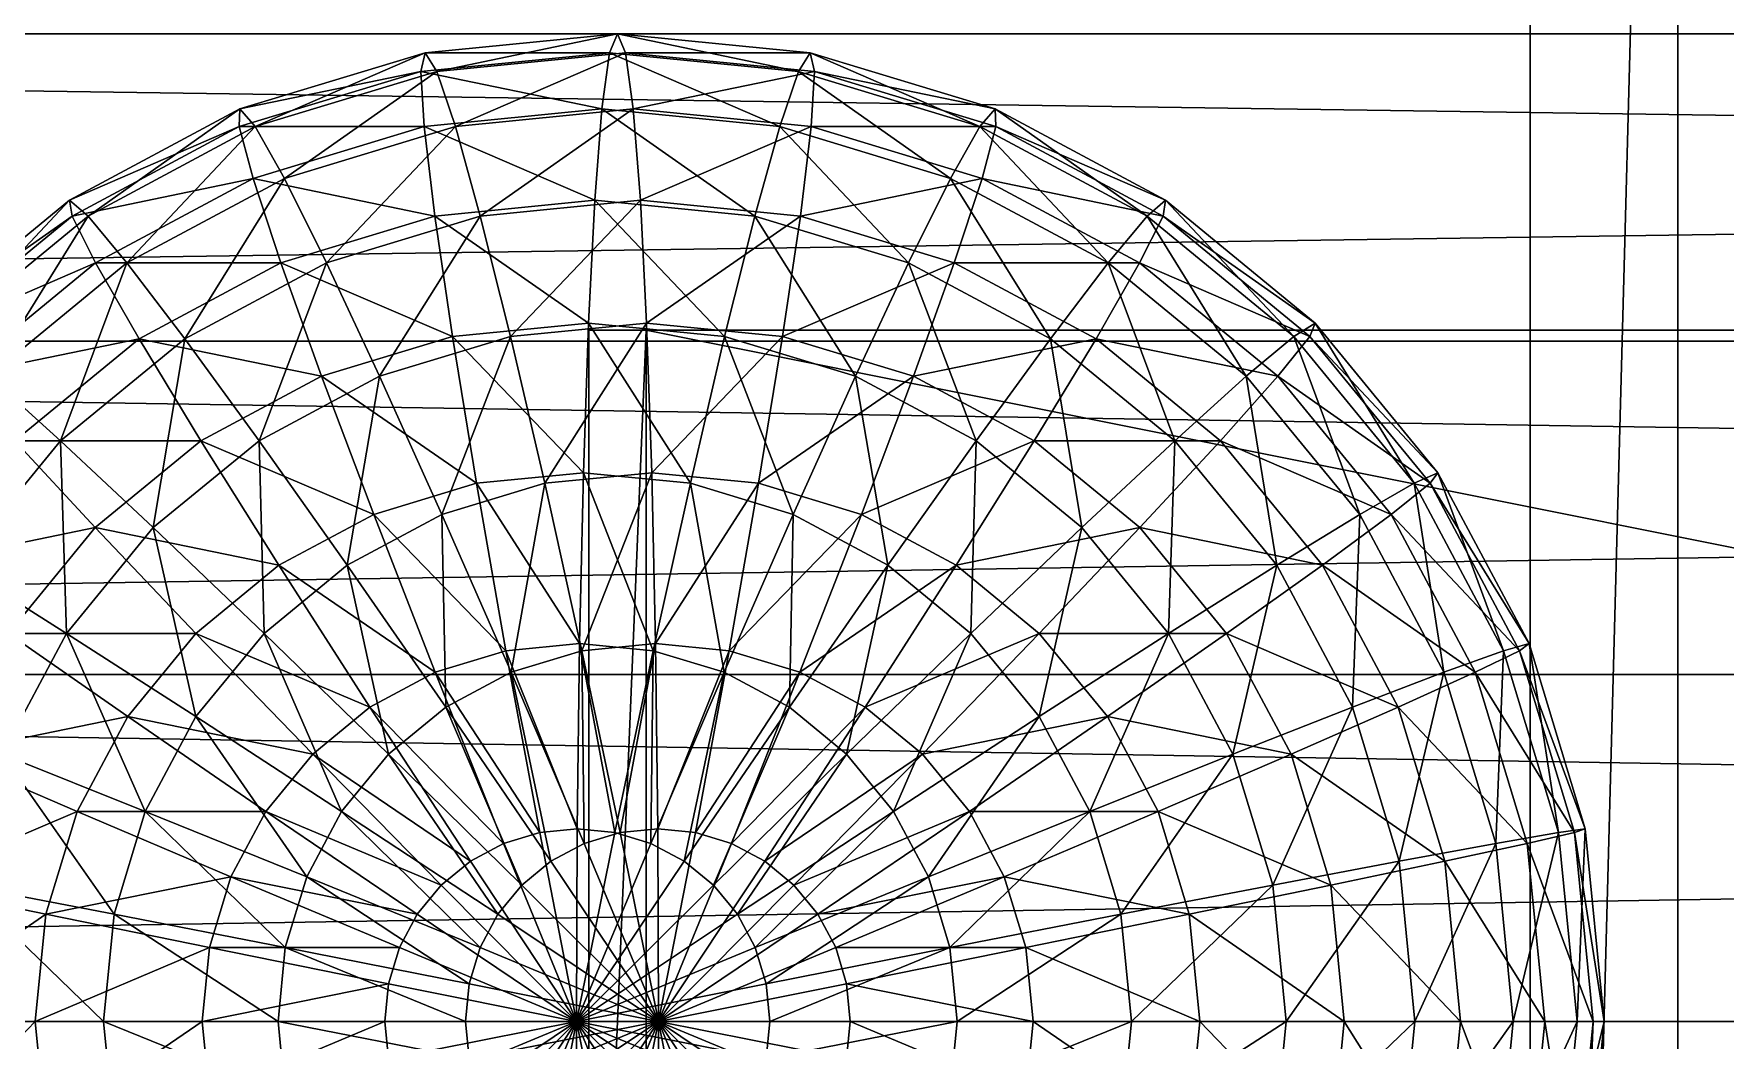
# Model space of a CAD drawing. Header units: millimetres. Extents: x -510 to 550, y -577 to 577.
# Drawn here: x 84.99 to 102.12, y 389.81 to 400 of the extents above; entities that cross this region are included whole.
import ezdxf

# ---------------------------------------------------------------- set-up
doc = ezdxf.new("R2010")
doc.units = ezdxf.units.MM
for name, color, linetype, true_color in [('end_link_gripper_palm_visual', 7, 'Continuous', 0x5c6b75), ('end_link_visual_0', 7, 'Continuous', 0x5c6b75), ('flange_link_visual_1', 7, 'Continuous', 0xd6dee3), ('main_case_cover', 7, 'Continuous', 0xd6dee3), ('main_case_floor_front', 7, 'Continuous', 0xd6dee3), ('reference_link2_outer', 7, 'Continuous', 0xd6dee3)]:
    doc.layers.add(name, color=color, linetype=linetype, true_color=true_color)

msp = doc.modelspace()

# ---------------------------------------------------------------- linework, layer by layer
at = {"layer": 'end_link_gripper_palm_visual', "true_color": 0x5c6b75}
for points in [[(100.147, 362, 400.659), (50.19, 362, 402.738), (50.19, 418, 402.738)], [(100.147, 362, 400.659), (50.19, 418, 402.738), (100.147, 418, 400.659)], [(101.644, 362, 436.627), (51.687, 418, 438.707), (51.687, 362, 438.707)], [(101.644, 362, 436.627), (101.644, 418, 436.627), (51.687, 418, 438.707)], [(101.644, 418, 436.627), (101.644, 362, 436.627), (100.147, 362, 400.659)], [(101.644, 418, 436.627), (100.147, 362, 400.659), (100.147, 418, 400.659)]]:
    msp.add_3dface(points, dxfattribs=at)
at = {"layer": 'end_link_visual_0', "true_color": 0x5c6b75}
for points in [[(89.073, 399.619, 421.088), (90.904, 400, 419.059), (88.955, 399.808, 419.14)], [(88.955, 399.808, 419.14), (90.904, 400, 419.059), (90.823, 399.808, 417.11)], [(89.073, 399.619, 421.088), (90.985, 399.808, 421.008), (90.904, 400, 419.059)], [(90.904, 400, 419.059), (92.735, 399.619, 417.03), (90.823, 399.808, 417.11)], [(90.985, 399.808, 421.008), (92.853, 399.808, 418.978), (90.904, 400, 419.059)], [(90.904, 400, 419.059), (92.853, 399.808, 418.978), (92.735, 399.619, 417.03)], [(87.235, 399.061, 421.164), (88.955, 399.808, 419.14), (87.08, 399.239, 419.218)], [(87.08, 399.239, 419.218), (88.955, 399.808, 419.14), (88.911, 399.619, 417.189)], [(87.235, 399.061, 421.164), (89.073, 399.619, 421.088), (88.955, 399.808, 419.14)], [(88.955, 399.808, 419.14), (90.823, 399.808, 417.11), (88.911, 399.619, 417.189)], [(88.911, 399.619, 417.189), (90.823, 399.808, 417.11), (90.745, 399.239, 415.235)], [(89.262, 399.061, 422.957), (90.985, 399.808, 421.008), (89.073, 399.619, 421.088)], [(89.262, 399.061, 422.957), (91.063, 399.239, 422.882), (90.985, 399.808, 421.008)], [(90.823, 399.808, 417.11), (92.546, 399.061, 415.16), (90.745, 399.239, 415.235)], [(90.823, 399.808, 417.11), (92.735, 399.619, 417.03), (92.546, 399.061, 415.16)], [(91.063, 399.239, 422.882), (92.897, 399.619, 420.929), (90.985, 399.808, 421.008)], [(90.985, 399.808, 421.008), (92.897, 399.619, 420.929), (92.853, 399.808, 418.978)], [(92.853, 399.808, 418.978), (94.573, 399.061, 416.954), (92.735, 399.619, 417.03)], [(92.897, 399.619, 420.929), (94.727, 399.239, 418.9), (92.853, 399.808, 418.978)], [(92.853, 399.808, 418.978), (94.727, 399.239, 418.9), (94.573, 399.061, 416.954)], [(87.08, 399.239, 419.218), (88.911, 399.619, 417.189), (87.073, 399.061, 417.266)], [(87.073, 399.061, 417.266), (88.911, 399.619, 417.189), (88.944, 399.061, 415.31)], [(87.531, 398.536, 423.029), (89.073, 399.619, 421.088), (87.235, 399.061, 421.164)], [(87.531, 398.536, 423.029), (89.262, 399.061, 422.957), (89.073, 399.619, 421.088)], [(88.911, 399.619, 417.189), (90.745, 399.239, 415.235), (88.944, 399.061, 415.31)], [(91.063, 399.239, 422.882), (92.864, 399.061, 422.807), (92.897, 399.619, 420.929)], [(92.735, 399.619, 417.03), (94.277, 398.536, 415.088), (92.546, 399.061, 415.16)], [(92.735, 399.619, 417.03), (94.573, 399.061, 416.954), (94.277, 398.536, 415.088)], [(92.864, 399.061, 422.807), (94.735, 399.061, 420.852), (92.897, 399.619, 420.929)], [(92.897, 399.619, 420.929), (94.735, 399.061, 420.852), (94.727, 399.239, 418.9)], [(85.541, 398.155, 421.235), (87.08, 399.239, 419.218), (85.353, 398.315, 419.29)], [(85.353, 398.315, 419.29), (87.08, 399.239, 419.218), (87.073, 399.061, 417.266)], [(85.541, 398.155, 421.235), (87.235, 399.061, 421.164), (87.08, 399.239, 419.218)], [(88.944, 399.061, 415.31), (90.745, 399.239, 415.235), (90.673, 398.315, 413.508)], [(89.514, 398.155, 424.677), (91.063, 399.239, 422.882), (89.262, 399.061, 422.957)], [(89.514, 398.155, 424.677), (91.135, 398.315, 424.61), (91.063, 399.239, 422.882)], [(90.745, 399.239, 415.235), (92.294, 398.155, 413.44), (90.673, 398.315, 413.508)], [(90.745, 399.239, 415.235), (92.546, 399.061, 415.16), (92.294, 398.155, 413.44)], [(91.135, 398.315, 424.61), (92.864, 399.061, 422.807), (91.063, 399.239, 422.882)], [(94.727, 399.239, 418.9), (96.267, 398.155, 416.883), (94.573, 399.061, 416.954)], [(94.735, 399.061, 420.852), (96.455, 398.315, 418.828), (94.727, 399.239, 418.9)], [(94.727, 399.239, 418.9), (96.455, 398.315, 418.828), (96.267, 398.155, 416.883)], [(85.353, 398.315, 419.29), (87.073, 399.061, 417.266), (85.379, 398.155, 417.336)], [(85.379, 398.155, 417.336), (87.073, 399.061, 417.266), (87.212, 398.536, 415.382)], [(85.935, 397.682, 423.096), (87.235, 399.061, 421.164), (85.541, 398.155, 421.235)], [(85.935, 397.682, 423.096), (87.531, 398.536, 423.029), (87.235, 399.061, 421.164)], [(87.073, 399.061, 417.266), (88.944, 399.061, 415.31), (87.212, 398.536, 415.382)], [(87.212, 398.536, 415.382), (88.944, 399.061, 415.31), (89.052, 398.155, 413.575)], [(87.956, 397.682, 424.742), (89.262, 399.061, 422.957), (87.531, 398.536, 423.029)], [(87.956, 397.682, 424.742), (89.514, 398.155, 424.677), (89.262, 399.061, 422.957)], [(88.944, 399.061, 415.31), (90.673, 398.315, 413.508), (89.052, 398.155, 413.575)], [(91.135, 398.315, 424.61), (92.756, 398.155, 424.542), (92.864, 399.061, 422.807)], [(92.546, 399.061, 415.16), (93.852, 397.682, 413.376), (92.294, 398.155, 413.44)], [(92.546, 399.061, 415.16), (94.277, 398.536, 415.088), (93.852, 397.682, 413.376)], [(92.756, 398.155, 424.542), (94.596, 398.536, 422.735), (92.864, 399.061, 422.807)], [(92.864, 399.061, 422.807), (94.596, 398.536, 422.735), (94.735, 399.061, 420.852)], [(94.573, 399.061, 416.954), (95.873, 397.682, 415.022), (94.277, 398.536, 415.088)], [(94.573, 399.061, 416.954), (96.267, 398.155, 416.883), (95.873, 397.682, 415.022)], [(94.596, 398.536, 422.735), (96.429, 398.155, 420.781), (94.735, 399.061, 420.852)], [(94.735, 399.061, 420.852), (96.429, 398.155, 420.781), (96.455, 398.315, 418.828)], [(85.379, 398.155, 417.336), (87.212, 398.536, 415.382), (85.616, 397.682, 415.449)], [(85.616, 397.682, 415.449), (87.212, 398.536, 415.382), (87.494, 397.682, 413.64)], [(86.52, 396.913, 424.802), (87.531, 398.536, 423.029), (85.935, 397.682, 423.096)], [(86.52, 396.913, 424.802), (87.956, 397.682, 424.742), (87.531, 398.536, 423.029)], [(87.212, 398.536, 415.382), (89.052, 398.155, 413.575), (87.494, 397.682, 413.64)], [(92.756, 398.155, 424.542), (94.314, 397.682, 424.477), (94.596, 398.536, 422.735)], [(94.277, 398.536, 415.088), (95.288, 396.913, 413.316), (93.852, 397.682, 413.376)], [(94.277, 398.536, 415.088), (95.873, 397.682, 415.022), (95.288, 396.913, 413.316)], [(94.314, 397.682, 424.477), (96.191, 397.682, 422.669), (94.596, 398.536, 422.735)], [(94.596, 398.536, 422.735), (96.191, 397.682, 422.669), (96.429, 398.155, 420.781)], [(84.056, 396.935, 421.296), (85.353, 398.315, 419.29), (83.839, 397.071, 419.353)], [(83.839, 397.071, 419.353), (85.353, 398.315, 419.29), (85.379, 398.155, 417.336)], [(84.056, 396.935, 421.296), (85.541, 398.155, 421.235), (85.353, 398.315, 419.29)], [(89.052, 398.155, 413.575), (90.673, 398.315, 413.508), (90.61, 397.071, 411.994)], [(89.82, 396.935, 426.181), (91.135, 398.315, 424.61), (89.514, 398.155, 424.677)], [(89.82, 396.935, 426.181), (91.198, 397.071, 426.124), (91.135, 398.315, 424.61)], [(90.673, 398.315, 413.508), (91.988, 396.935, 411.937), (90.61, 397.071, 411.994)], [(90.673, 398.315, 413.508), (92.294, 398.155, 413.44), (91.988, 396.935, 411.937)], [(91.198, 397.071, 426.124), (92.756, 398.155, 424.542), (91.135, 398.315, 424.61)], [(96.455, 398.315, 418.828), (97.752, 396.935, 416.821), (96.267, 398.155, 416.883)], [(96.429, 398.155, 420.781), (97.969, 397.071, 418.765), (96.455, 398.315, 418.828)], [(96.455, 398.315, 418.828), (97.969, 397.071, 418.765), (97.752, 396.935, 416.821)], [(83.839, 397.071, 419.353), (85.379, 398.155, 417.336), (83.894, 396.935, 417.398)], [(83.894, 396.935, 417.398), (85.379, 398.155, 417.336), (85.616, 397.682, 415.449)], [(84.536, 396.533, 423.154), (85.541, 398.155, 421.235), (84.056, 396.935, 421.296)], [(84.536, 396.533, 423.154), (85.935, 397.682, 423.096), (85.541, 398.155, 421.235)], [(87.494, 397.682, 413.64), (89.052, 398.155, 413.575), (89.232, 396.935, 412.051)], [(88.494, 396.533, 426.236), (89.514, 398.155, 424.677), (87.956, 397.682, 424.742)], [(88.494, 396.533, 426.236), (89.82, 396.935, 426.181), (89.514, 398.155, 424.677)], [(89.052, 398.155, 413.575), (90.61, 397.071, 411.994), (89.232, 396.935, 412.051)], [(91.198, 397.071, 426.124), (92.576, 396.935, 426.066), (92.756, 398.155, 424.542)], [(92.294, 398.155, 413.44), (93.314, 396.533, 411.881), (91.988, 396.935, 411.937)], [(92.294, 398.155, 413.44), (93.852, 397.682, 413.376), (93.314, 396.533, 411.881)], [(92.576, 396.935, 426.066), (94.314, 397.682, 424.477), (92.756, 398.155, 424.542)], [(96.267, 398.155, 416.883), (97.272, 396.533, 414.964), (95.873, 397.682, 415.022)], [(96.191, 397.682, 422.669), (97.914, 396.935, 420.72), (96.429, 398.155, 420.781)], [(96.267, 398.155, 416.883), (97.752, 396.935, 416.821), (97.272, 396.533, 414.964)], [(96.429, 398.155, 420.781), (97.914, 396.935, 420.72), (97.969, 397.071, 418.765)], [(83.894, 396.935, 417.398), (85.616, 397.682, 415.449), (84.218, 396.533, 415.507)], [(84.218, 396.533, 415.507), (85.616, 397.682, 415.449), (86.058, 396.913, 413.7)], [(85.261, 395.879, 424.854), (85.935, 397.682, 423.096), (84.536, 396.533, 423.154)], [(85.261, 395.879, 424.854), (86.52, 396.913, 424.802), (85.935, 397.682, 423.096)], [(85.616, 397.682, 415.449), (87.494, 397.682, 413.64), (86.058, 396.913, 413.7)], [(86.058, 396.913, 413.7), (87.494, 397.682, 413.64), (87.906, 396.533, 412.106)], [(87.273, 395.879, 426.287), (87.956, 397.682, 424.742), (86.52, 396.913, 424.802)], [(87.273, 395.879, 426.287), (88.494, 396.533, 426.236), (87.956, 397.682, 424.742)], [(87.494, 397.682, 413.64), (89.232, 396.935, 412.051), (87.906, 396.533, 412.106)], [(92.576, 396.935, 426.066), (93.902, 396.533, 426.011), (94.314, 397.682, 424.477)], [(93.852, 397.682, 413.376), (94.535, 395.879, 411.831), (93.314, 396.533, 411.881)], [(93.852, 397.682, 413.376), (95.288, 396.913, 413.316), (94.535, 395.879, 411.831)], [(93.902, 396.533, 426.011), (95.75, 396.913, 424.418), (94.314, 397.682, 424.477)], [(94.314, 397.682, 424.477), (95.75, 396.913, 424.418), (96.191, 397.682, 422.669)], [(95.873, 397.682, 415.022), (96.547, 395.879, 413.263), (95.288, 396.913, 413.316)], [(95.75, 396.913, 424.418), (97.59, 396.533, 422.611), (96.191, 397.682, 422.669)], [(95.873, 397.682, 415.022), (97.272, 396.533, 414.964), (96.547, 395.879, 413.263)], [(96.191, 397.682, 422.669), (97.59, 396.533, 422.611), (97.914, 396.935, 420.72)], [(84.218, 396.533, 415.507), (86.058, 396.913, 413.7), (84.799, 395.879, 413.752)], [(84.799, 395.879, 413.752), (86.058, 396.913, 413.7), (86.685, 395.879, 412.157)], [(86.202, 395, 426.332), (86.52, 396.913, 424.802), (85.261, 395.879, 424.854)], [(86.058, 396.913, 413.7), (87.906, 396.533, 412.106), (86.685, 395.879, 412.157)], [(86.202, 395, 426.332), (87.273, 395.879, 426.287), (86.52, 396.913, 424.802)], [(87.906, 396.533, 412.106), (89.232, 396.935, 412.051), (89.475, 395.449, 410.796)], [(89.125, 395.133, 427.455), (89.82, 396.935, 426.181), (88.494, 396.533, 426.236)], [(89.125, 395.133, 427.455), (90.167, 395.449, 427.411), (89.82, 396.935, 426.181)], [(89.232, 396.935, 412.051), (90.61, 397.071, 411.994), (90.558, 395.556, 410.751)], [(89.232, 396.935, 412.051), (90.558, 395.556, 410.751), (89.475, 395.449, 410.796)], [(90.167, 395.449, 427.411), (91.198, 397.071, 426.124), (89.82, 396.935, 426.181)], [(90.167, 395.449, 427.411), (91.25, 395.556, 427.366), (91.198, 397.071, 426.124)], [(90.61, 397.071, 411.994), (91.641, 395.449, 410.706), (90.558, 395.556, 410.751)], [(90.61, 397.071, 411.994), (91.988, 396.935, 411.937), (91.641, 395.449, 410.706)], [(91.25, 395.556, 427.366), (92.576, 396.935, 426.066), (91.198, 397.071, 426.124)], [(91.25, 395.556, 427.366), (92.333, 395.449, 427.321), (92.576, 396.935, 426.066)], [(91.988, 396.935, 411.937), (92.682, 395.133, 410.663), (91.641, 395.449, 410.706)], [(91.988, 396.935, 411.937), (93.314, 396.533, 411.881), (92.682, 395.133, 410.663)], [(92.333, 395.449, 427.321), (93.902, 396.533, 426.011), (92.576, 396.935, 426.066)], [(93.902, 396.533, 426.011), (95.123, 395.879, 425.96), (95.75, 396.913, 424.418)], [(95.288, 396.913, 413.316), (95.606, 395, 411.786), (94.535, 395.879, 411.831)], [(95.123, 395.879, 425.96), (97.009, 395.879, 424.365), (95.75, 396.913, 424.418)], [(95.288, 396.913, 413.316), (96.547, 395.879, 413.263), (95.606, 395, 411.786)], [(95.75, 396.913, 424.418), (97.009, 395.879, 424.365), (97.59, 396.533, 422.611)], [(97.752, 396.935, 416.821), (98.42, 395.133, 414.916), (97.272, 396.533, 414.964)], [(97.59, 396.533, 422.611), (99.133, 395.449, 420.669), (97.914, 396.935, 420.72)], [(97.969, 397.071, 418.765), (98.971, 395.449, 416.771), (97.752, 396.935, 416.821)], [(97.752, 396.935, 416.821), (98.971, 395.449, 416.771), (98.42, 395.133, 414.916)], [(97.914, 396.935, 420.72), (99.211, 395.556, 418.713), (97.969, 397.071, 418.765)], [(97.914, 396.935, 420.72), (99.133, 395.449, 420.669), (99.211, 395.556, 418.713)], [(97.969, 397.071, 418.765), (99.211, 395.556, 418.713), (98.971, 395.449, 416.771)], [(84.228, 394.619, 424.897), (85.261, 395.879, 424.854), (84.536, 396.533, 423.154)], [(86.685, 395.879, 412.157), (87.906, 396.533, 412.106), (88.434, 395.133, 410.84)], [(88.166, 394.619, 427.495), (88.494, 396.533, 426.236), (87.273, 395.879, 426.287)], [(87.906, 396.533, 412.106), (89.475, 395.449, 410.796), (88.434, 395.133, 410.84)], [(88.166, 394.619, 427.495), (89.125, 395.133, 427.455), (88.494, 396.533, 426.236)], [(92.333, 395.449, 427.321), (93.374, 395.133, 427.278), (93.902, 396.533, 426.011)], [(93.314, 396.533, 411.881), (93.642, 394.619, 410.623), (92.682, 395.133, 410.663)], [(93.314, 396.533, 411.881), (94.535, 395.879, 411.831), (93.642, 394.619, 410.623)], [(93.374, 395.133, 427.278), (95.123, 395.879, 425.96), (93.902, 396.533, 426.011)], [(97.272, 396.533, 414.964), (97.58, 394.619, 413.22), (96.547, 395.879, 413.263)], [(97.009, 395.879, 424.365), (98.738, 395.133, 422.563), (97.59, 396.533, 422.611)], [(97.272, 396.533, 414.964), (98.42, 395.133, 414.916), (97.58, 394.619, 413.22)], [(97.59, 396.533, 422.611), (98.738, 395.133, 422.563), (99.133, 395.449, 420.669)], [(83.765, 394.619, 413.795), (84.799, 395.879, 413.752), (85.614, 395, 412.202)], [(85.324, 393.928, 426.368), (85.261, 395.879, 424.854), (84.228, 394.619, 424.897)], [(84.799, 395.879, 413.752), (86.685, 395.879, 412.157), (85.614, 395, 412.202)], [(85.324, 393.928, 426.368), (86.202, 395, 426.332), (85.261, 395.879, 424.854)], [(85.614, 395, 412.202), (86.685, 395.879, 412.157), (87.474, 394.619, 410.88)], [(87.325, 393.928, 427.53), (87.273, 395.879, 426.287), (86.202, 395, 426.332)], [(86.685, 395.879, 412.157), (88.434, 395.133, 410.84), (87.474, 394.619, 410.88)], [(87.325, 393.928, 427.53), (88.166, 394.619, 427.495), (87.273, 395.879, 426.287)], [(93.374, 395.133, 427.278), (94.334, 394.619, 427.238), (95.123, 395.879, 425.96)], [(94.535, 395.879, 411.831), (94.483, 393.928, 410.588), (93.642, 394.619, 410.623)], [(94.334, 394.619, 427.238), (96.194, 395, 425.916), (95.123, 395.879, 425.96)], [(94.535, 395.879, 411.831), (95.606, 395, 411.786), (94.483, 393.928, 410.588)], [(95.123, 395.879, 425.96), (96.194, 395, 425.916), (97.009, 395.879, 424.365)], [(96.547, 395.879, 413.263), (96.484, 393.928, 411.749), (95.606, 395, 411.786)], [(96.194, 395, 425.916), (98.042, 394.619, 424.322), (97.009, 395.879, 424.365)], [(96.547, 395.879, 413.263), (97.58, 394.619, 413.22), (96.484, 393.928, 411.749)], [(97.009, 395.879, 424.365), (98.042, 394.619, 424.322), (98.738, 395.133, 422.563)], [(89.475, 395.449, 410.796), (90.558, 395.556, 410.751), (90.52, 393.827, 409.828)], [(90.542, 393.753, 428.321), (91.25, 395.556, 427.366), (90.167, 395.449, 427.411)], [(90.558, 395.556, 410.751), (91.266, 393.753, 409.797), (90.52, 393.827, 409.828)], [(90.542, 393.753, 428.321), (91.288, 393.827, 428.29), (91.25, 395.556, 427.366)], [(90.558, 395.556, 410.751), (91.641, 395.449, 410.706), (91.266, 393.753, 409.797)], [(91.288, 393.827, 428.29), (92.333, 395.449, 427.321), (91.25, 395.556, 427.366)], [(99.211, 395.556, 418.713), (99.876, 393.753, 416.733), (98.971, 395.449, 416.771)], [(99.133, 395.449, 420.669), (100.135, 393.827, 418.675), (99.211, 395.556, 418.713)], [(99.211, 395.556, 418.713), (100.135, 393.827, 418.675), (99.876, 393.753, 416.733)], [(88.434, 395.133, 410.84), (89.475, 395.449, 410.796), (89.774, 393.753, 409.859)], [(89.825, 393.536, 428.351), (90.167, 395.449, 427.411), (89.125, 395.133, 427.455)], [(89.475, 395.449, 410.796), (90.52, 393.827, 409.828), (89.774, 393.753, 409.859)], [(89.825, 393.536, 428.351), (90.542, 393.753, 428.321), (90.167, 395.449, 427.411)], [(91.641, 395.449, 410.706), (91.983, 393.536, 409.767), (91.266, 393.753, 409.797)], [(91.288, 393.827, 428.29), (92.034, 393.753, 428.259), (92.333, 395.449, 427.321)], [(91.641, 395.449, 410.706), (92.682, 395.133, 410.663), (91.983, 393.536, 409.767)], [(92.034, 393.753, 428.259), (93.374, 395.133, 427.278), (92.333, 395.449, 427.321)], [(98.971, 395.449, 416.771), (99.273, 393.536, 414.88), (98.42, 395.133, 414.916)], [(98.738, 395.133, 422.563), (100.039, 393.753, 420.631), (99.133, 395.449, 420.669)], [(98.971, 395.449, 416.771), (99.876, 393.753, 416.733), (99.273, 393.536, 414.88)], [(99.133, 395.449, 420.669), (100.039, 393.753, 420.631), (100.135, 393.827, 418.675)], [(87.474, 394.619, 410.88), (88.434, 395.133, 410.84), (89.057, 393.536, 409.889)], [(89.164, 393.182, 428.378), (89.125, 395.133, 427.455), (88.166, 394.619, 427.495)], [(88.434, 395.133, 410.84), (89.774, 393.753, 409.859), (89.057, 393.536, 409.889)], [(89.164, 393.182, 428.378), (89.825, 393.536, 428.351), (89.125, 395.133, 427.455)], [(92.682, 395.133, 410.663), (92.644, 393.182, 409.74), (91.983, 393.536, 409.767)], [(92.034, 393.753, 428.259), (92.751, 393.536, 428.229), (93.374, 395.133, 427.278)], [(92.682, 395.133, 410.663), (93.642, 394.619, 410.623), (92.644, 393.182, 409.74)], [(92.751, 393.536, 428.229), (94.334, 394.619, 427.238), (93.374, 395.133, 427.278)], [(98.42, 395.133, 414.916), (98.348, 393.182, 413.189), (97.58, 394.619, 413.22)], [(98.042, 394.619, 424.322), (99.591, 393.536, 422.527), (98.738, 395.133, 422.563)], [(98.42, 395.133, 414.916), (99.273, 393.536, 414.88), (98.348, 393.182, 413.189)], [(98.738, 395.133, 422.563), (99.591, 393.536, 422.527), (100.039, 393.753, 420.631)], [(83.765, 394.619, 413.795), (85.614, 395, 412.202), (84.736, 393.928, 412.238)], [(84.736, 393.928, 412.238), (85.614, 395, 412.202), (86.633, 393.928, 410.915)], [(86.634, 393.087, 427.558), (86.202, 395, 426.332), (85.324, 393.928, 426.368)], [(85.614, 395, 412.202), (87.474, 394.619, 410.88), (86.633, 393.928, 410.915)], [(86.634, 393.087, 427.558), (87.325, 393.928, 427.53), (86.202, 395, 426.332)], [(94.334, 394.619, 427.238), (95.175, 393.928, 427.203), (96.194, 395, 425.916)], [(95.606, 395, 411.786), (95.174, 393.087, 410.559), (94.483, 393.928, 410.588)], [(95.606, 395, 411.786), (96.484, 393.928, 411.749), (95.174, 393.087, 410.559)], [(95.175, 393.928, 427.203), (97.072, 393.928, 425.879), (96.194, 395, 425.916)], [(96.194, 395, 425.916), (97.072, 393.928, 425.879), (98.042, 394.619, 424.322)], [(84.671, 392.706, 426.395), (85.324, 393.928, 426.368), (84.228, 394.619, 424.897)], [(86.633, 393.928, 410.915), (87.474, 394.619, 410.88), (88.396, 393.182, 409.916)], [(88.584, 392.706, 428.402), (88.166, 394.619, 427.495), (87.325, 393.928, 427.53)], [(87.474, 394.619, 410.88), (89.057, 393.536, 409.889), (88.396, 393.182, 409.916)], [(88.584, 392.706, 428.402), (89.164, 393.182, 428.378), (88.166, 394.619, 427.495)], [(93.642, 394.619, 410.623), (93.223, 392.706, 409.716), (92.644, 393.182, 409.74)], [(92.751, 393.536, 428.229), (93.412, 393.182, 428.201), (94.334, 394.619, 427.238)], [(93.642, 394.619, 410.623), (94.483, 393.928, 410.588), (93.223, 392.706, 409.716)], [(93.412, 393.182, 428.201), (95.175, 393.928, 427.203), (94.334, 394.619, 427.238)], [(97.58, 394.619, 413.22), (97.137, 392.706, 411.722), (96.484, 393.928, 411.749)], [(97.072, 393.928, 425.879), (98.81, 393.182, 424.29), (98.042, 394.619, 424.322)], [(97.58, 394.619, 413.22), (98.348, 393.182, 413.189), (97.137, 392.706, 411.722)], [(98.042, 394.619, 424.322), (98.81, 393.182, 424.29), (99.591, 393.536, 422.527)], [(84.083, 392.706, 412.266), (84.736, 393.928, 412.238), (85.943, 393.087, 410.943)], [(86.121, 392.126, 427.58), (85.324, 393.928, 426.368), (84.671, 392.706, 426.395)], [(84.736, 393.928, 412.238), (86.633, 393.928, 410.915), (85.943, 393.087, 410.943)], [(86.121, 392.126, 427.58), (86.634, 393.087, 427.558), (85.324, 393.928, 426.368)], [(85.943, 393.087, 410.943), (86.633, 393.928, 410.915), (87.816, 392.706, 409.941)], [(86.633, 393.928, 410.915), (88.396, 393.182, 409.916), (87.816, 392.706, 409.941)], [(88.109, 392.126, 428.422), (87.325, 393.928, 427.53), (86.634, 393.087, 427.558)], [(88.109, 392.126, 428.422), (88.584, 392.706, 428.402), (87.325, 393.928, 427.53)], [(89.774, 393.753, 409.859), (90.52, 393.827, 409.828), (90.496, 391.951, 409.259)], [(90.52, 393.827, 409.828), (90.876, 391.913, 409.244), (90.496, 391.951, 409.259)], [(90.52, 393.827, 409.828), (91.266, 393.753, 409.797), (90.876, 391.913, 409.244)], [(90.931, 391.913, 428.874), (91.288, 393.827, 428.29), (90.542, 393.753, 428.321)], [(90.931, 391.913, 428.874), (91.312, 391.951, 428.858), (91.288, 393.827, 428.29)], [(91.312, 391.951, 428.858), (92.034, 393.753, 428.259), (91.288, 393.827, 428.29)], [(94.483, 393.928, 410.588), (93.699, 392.126, 409.696), (93.223, 392.706, 409.716)], [(93.412, 393.182, 428.201), (93.992, 392.706, 428.177), (95.175, 393.928, 427.203)], [(94.483, 393.928, 410.588), (95.174, 393.087, 410.559), (93.699, 392.126, 409.696)], [(93.992, 392.706, 428.177), (95.865, 393.087, 427.174), (95.175, 393.928, 427.203)], [(96.484, 393.928, 411.749), (95.687, 392.126, 410.538), (95.174, 393.087, 410.559)], [(95.175, 393.928, 427.203), (95.865, 393.087, 427.174), (97.072, 393.928, 425.879)], [(96.484, 393.928, 411.749), (97.137, 392.706, 411.722), (95.687, 392.126, 410.538)], [(95.865, 393.087, 427.174), (97.725, 392.706, 425.852), (97.072, 393.928, 425.879)], [(97.072, 393.928, 425.879), (97.725, 392.706, 425.852), (98.81, 393.182, 424.29)], [(100.135, 393.827, 418.675), (100.434, 391.913, 416.71), (99.876, 393.753, 416.733)], [(100.039, 393.753, 420.631), (100.703, 391.951, 418.651), (100.135, 393.827, 418.675)], [(100.135, 393.827, 418.675), (100.703, 391.951, 418.651), (100.434, 391.913, 416.71)], [(89.057, 393.536, 409.889), (89.774, 393.753, 409.859), (90.116, 391.913, 409.275)], [(89.774, 393.753, 409.859), (90.496, 391.951, 409.259), (90.116, 391.913, 409.275)], [(90.566, 391.802, 428.889), (90.542, 393.753, 428.321), (89.825, 393.536, 428.351)], [(90.566, 391.802, 428.889), (90.931, 391.913, 428.874), (90.542, 393.753, 428.321)], [(91.266, 393.753, 409.797), (91.242, 391.802, 409.228), (90.876, 391.913, 409.244)], [(91.266, 393.753, 409.797), (91.983, 393.536, 409.767), (91.242, 391.802, 409.228)], [(91.312, 391.951, 428.858), (91.692, 391.913, 428.842), (92.034, 393.753, 428.259)], [(91.692, 391.913, 428.842), (92.751, 393.536, 428.229), (92.034, 393.753, 428.259)], [(99.876, 393.753, 416.733), (99.798, 391.802, 414.859), (99.273, 393.536, 414.88)], [(99.591, 393.536, 422.527), (100.596, 391.913, 420.608), (100.039, 393.753, 420.631)], [(99.876, 393.753, 416.733), (100.434, 391.913, 416.71), (99.798, 391.802, 414.859)], [(100.039, 393.753, 420.631), (100.596, 391.913, 420.608), (100.703, 391.951, 418.651)], [(88.396, 393.182, 409.916), (89.057, 393.536, 409.889), (89.75, 391.802, 409.291)], [(89.057, 393.536, 409.889), (90.116, 391.913, 409.275), (89.75, 391.802, 409.291)], [(90.229, 391.622, 428.903), (89.825, 393.536, 428.351), (89.164, 393.182, 428.378)], [(90.229, 391.622, 428.903), (90.566, 391.802, 428.889), (89.825, 393.536, 428.351)], [(91.983, 393.536, 409.767), (91.579, 391.622, 409.214), (91.242, 391.802, 409.228)], [(91.983, 393.536, 409.767), (92.644, 393.182, 409.74), (91.579, 391.622, 409.214)], [(91.692, 391.913, 428.842), (92.058, 391.802, 428.827), (92.751, 393.536, 428.229)], [(92.058, 391.802, 428.827), (93.412, 393.182, 428.201), (92.751, 393.536, 428.229)], [(99.273, 393.536, 414.88), (98.821, 391.622, 413.169), (98.348, 393.182, 413.189)], [(98.81, 393.182, 424.29), (100.117, 391.802, 422.506), (99.591, 393.536, 422.527)], [(99.273, 393.536, 414.88), (99.798, 391.802, 414.859), (98.821, 391.622, 413.169)], [(99.591, 393.536, 422.527), (100.117, 391.802, 422.506), (100.596, 391.913, 420.608)], [(87.816, 392.706, 409.941), (88.396, 393.182, 409.916), (89.413, 391.622, 409.305)], [(88.396, 393.182, 409.916), (89.75, 391.802, 409.291), (89.413, 391.622, 409.305)], [(89.933, 391.379, 428.916), (89.164, 393.182, 428.378), (88.584, 392.706, 428.402)], [(89.933, 391.379, 428.916), (90.229, 391.622, 428.903), (89.164, 393.182, 428.378)], [(92.644, 393.182, 409.74), (91.874, 391.379, 409.202), (91.579, 391.622, 409.214)], [(92.644, 393.182, 409.74), (93.223, 392.706, 409.716), (91.874, 391.379, 409.202)], [(92.058, 391.802, 428.827), (92.395, 391.622, 428.813), (93.412, 393.182, 428.201)], [(92.395, 391.622, 428.813), (93.992, 392.706, 428.177), (93.412, 393.182, 428.201)], [(98.348, 393.182, 413.189), (97.539, 391.379, 411.706), (97.137, 392.706, 411.722)], [(98.348, 393.182, 413.189), (98.821, 391.622, 413.169), (97.539, 391.379, 411.706)], [(97.725, 392.706, 425.852), (99.283, 391.622, 424.271), (98.81, 393.182, 424.29)], [(98.81, 393.182, 424.29), (99.283, 391.622, 424.271), (100.117, 391.802, 422.506)], [(84.083, 392.706, 412.266), (85.943, 393.087, 410.943), (85.43, 392.126, 410.965)], [(85.43, 392.126, 410.965), (85.943, 393.087, 410.943), (87.341, 392.126, 409.96)], [(85.943, 393.087, 410.943), (87.816, 392.706, 409.941), (87.341, 392.126, 409.96)], [(87.756, 391.464, 428.437), (86.634, 393.087, 427.558), (86.121, 392.126, 427.58)], [(87.756, 391.464, 428.437), (88.109, 392.126, 428.422), (86.634, 393.087, 427.558)], [(95.174, 393.087, 410.559), (94.052, 391.464, 409.681), (93.699, 392.126, 409.696)], [(93.992, 392.706, 428.177), (94.467, 392.126, 428.157), (95.865, 393.087, 427.174)], [(95.174, 393.087, 410.559), (95.687, 392.126, 410.538), (94.052, 391.464, 409.681)], [(94.467, 392.126, 428.157), (96.378, 392.126, 427.153), (95.865, 393.087, 427.174)], [(95.865, 393.087, 427.174), (96.378, 392.126, 427.153), (97.725, 392.706, 425.852)], [(83.681, 391.379, 412.282), (84.083, 392.706, 412.266), (85.43, 392.126, 410.965)], [(85.805, 391.084, 427.593), (84.671, 392.706, 426.395), (84.269, 391.379, 426.412)], [(85.805, 391.084, 427.593), (86.121, 392.126, 427.58), (84.671, 392.706, 426.395)], [(87.341, 392.126, 409.96), (87.816, 392.706, 409.941), (89.118, 391.379, 409.317)], [(87.816, 392.706, 409.941), (89.413, 391.622, 409.305), (89.118, 391.379, 409.317)], [(89.691, 391.084, 428.926), (88.584, 392.706, 428.402), (88.109, 392.126, 428.422)], [(89.691, 391.084, 428.926), (89.933, 391.379, 428.916), (88.584, 392.706, 428.402)], [(93.223, 392.706, 409.716), (92.117, 391.084, 409.192), (91.874, 391.379, 409.202)], [(93.223, 392.706, 409.716), (93.699, 392.126, 409.696), (92.117, 391.084, 409.192)], [(92.395, 391.622, 428.813), (92.69, 391.379, 428.801), (93.992, 392.706, 428.177)], [(92.69, 391.379, 428.801), (94.467, 392.126, 428.157), (93.992, 392.706, 428.177)], [(97.137, 392.706, 411.722), (96.002, 391.084, 410.525), (95.687, 392.126, 410.538)], [(97.137, 392.706, 411.722), (97.539, 391.379, 411.706), (96.002, 391.084, 410.525)], [(96.378, 392.126, 427.153), (98.127, 391.379, 425.835), (97.725, 392.706, 425.852)], [(97.725, 392.706, 425.852), (98.127, 391.379, 425.835), (99.283, 391.622, 424.271)], [(83.681, 391.379, 412.282), (85.43, 392.126, 410.965), (85.114, 391.084, 410.978)], [(85.114, 391.084, 410.978), (85.43, 392.126, 410.965), (86.987, 391.464, 409.975)], [(85.43, 392.126, 410.965), (87.341, 392.126, 409.96), (86.987, 391.464, 409.975)], [(87.538, 390.747, 428.446), (86.121, 392.126, 427.58), (85.805, 391.084, 427.593)], [(87.538, 390.747, 428.446), (87.756, 391.464, 428.437), (86.121, 392.126, 427.58)], [(86.987, 391.464, 409.975), (87.341, 392.126, 409.96), (88.875, 391.084, 409.327)], [(87.341, 392.126, 409.96), (89.118, 391.379, 409.317), (88.875, 391.084, 409.327)], [(89.511, 390.747, 428.933), (88.109, 392.126, 428.422), (87.756, 391.464, 428.437)], [(89.511, 390.747, 428.933), (89.691, 391.084, 428.926), (88.109, 392.126, 428.422)], [(93.699, 392.126, 409.696), (92.297, 390.747, 409.185), (92.117, 391.084, 409.192)], [(93.699, 392.126, 409.696), (94.052, 391.464, 409.681), (92.297, 390.747, 409.185)], [(92.69, 391.379, 428.801), (92.932, 391.084, 428.791), (94.467, 392.126, 428.157)], [(92.932, 391.084, 428.791), (94.821, 391.464, 428.143), (94.467, 392.126, 428.157)], [(95.687, 392.126, 410.538), (94.27, 390.747, 409.672), (94.052, 391.464, 409.681)], [(95.687, 392.126, 410.538), (96.002, 391.084, 410.525), (94.27, 390.747, 409.672)], [(94.467, 392.126, 428.157), (94.821, 391.464, 428.143), (96.378, 392.126, 427.153)], [(94.821, 391.464, 428.143), (96.694, 391.084, 427.14), (96.378, 392.126, 427.153)], [(96.378, 392.126, 427.153), (96.694, 391.084, 427.14), (98.127, 391.379, 425.835)], [(90.116, 391.913, 409.275), (90.496, 391.951, 409.259), (90.488, 390, 409.067)], [(90.496, 391.951, 409.259), (90.876, 391.913, 409.244), (90.488, 390, 409.067)], [(91.32, 390, 429.05), (91.312, 391.951, 428.858), (90.931, 391.913, 428.874)], [(91.32, 390, 429.05), (91.692, 391.913, 428.842), (91.312, 391.951, 428.858)], [(100.703, 391.951, 418.651), (100.622, 390, 416.702), (100.434, 391.913, 416.71)], [(100.596, 391.913, 420.608), (100.895, 390, 418.643), (100.703, 391.951, 418.651)], [(100.703, 391.951, 418.651), (100.895, 390, 418.643), (100.622, 390, 416.702)], [(89.413, 391.622, 409.305), (89.75, 391.802, 409.291), (90.488, 390, 409.067)], [(89.75, 391.802, 409.291), (90.116, 391.913, 409.275), (90.488, 390, 409.067)], [(91.32, 390, 429.05), (90.566, 391.802, 428.889), (90.229, 391.622, 428.903)], [(90.876, 391.913, 409.244), (91.242, 391.802, 409.228), (90.488, 390, 409.067)], [(91.242, 391.802, 409.228), (91.579, 391.622, 409.214), (90.488, 390, 409.067)], [(91.32, 390, 429.05), (90.931, 391.913, 428.874), (90.566, 391.802, 428.889)], [(91.32, 390, 429.05), (92.058, 391.802, 428.827), (91.692, 391.913, 428.842)], [(91.32, 390, 429.05), (92.395, 391.622, 428.813), (92.058, 391.802, 428.827)], [(99.798, 391.802, 414.859), (98.98, 390, 413.162), (98.821, 391.622, 413.169)], [(99.798, 391.802, 414.859), (99.976, 390, 414.851), (98.98, 390, 413.162)], [(99.283, 391.622, 424.271), (100.294, 390, 422.498), (100.117, 391.802, 422.506)], [(100.434, 391.913, 416.71), (99.976, 390, 414.851), (99.798, 391.802, 414.859)], [(100.434, 391.913, 416.71), (100.622, 390, 416.702), (99.976, 390, 414.851)], [(100.117, 391.802, 422.506), (100.784, 390, 420.6), (100.596, 391.913, 420.608)], [(100.117, 391.802, 422.506), (100.294, 390, 422.498), (100.784, 390, 420.6)], [(100.596, 391.913, 420.608), (100.784, 390, 420.6), (100.895, 390, 418.643)], [(89.118, 391.379, 409.317), (89.413, 391.622, 409.305), (90.488, 390, 409.067)], [(91.32, 390, 429.05), (90.229, 391.622, 428.903), (89.933, 391.379, 428.916)], [(91.579, 391.622, 409.214), (91.874, 391.379, 409.202), (90.488, 390, 409.067)], [(91.32, 390, 429.05), (92.69, 391.379, 428.801), (92.395, 391.622, 428.813)], [(98.821, 391.622, 413.169), (97.675, 390, 411.7), (97.539, 391.379, 411.706)], [(98.821, 391.622, 413.169), (98.98, 390, 413.162), (97.675, 390, 411.7)], [(98.127, 391.379, 425.835), (99.442, 390, 424.264), (99.283, 391.622, 424.271)], [(99.283, 391.622, 424.271), (99.442, 390, 424.264), (100.294, 390, 422.498)], [(85.114, 391.084, 410.978), (86.987, 391.464, 409.975), (86.77, 390.747, 409.984)], [(86.77, 390.747, 409.984), (86.987, 391.464, 409.975), (88.695, 390.747, 409.334)], [(86.987, 391.464, 409.975), (88.875, 391.084, 409.327), (88.695, 390.747, 409.334)], [(89.4, 390.381, 428.938), (87.756, 391.464, 428.437), (87.538, 390.747, 428.446)], [(89.4, 390.381, 428.938), (89.511, 390.747, 428.933), (87.756, 391.464, 428.437)], [(94.052, 391.464, 409.681), (92.408, 390.381, 409.18), (92.297, 390.747, 409.185)], [(94.052, 391.464, 409.681), (94.27, 390.747, 409.672), (92.408, 390.381, 409.18)], [(92.932, 391.084, 428.791), (93.113, 390.747, 428.783), (94.821, 391.464, 428.143)], [(93.113, 390.747, 428.783), (95.038, 390.747, 428.134), (94.821, 391.464, 428.143)], [(94.821, 391.464, 428.143), (95.038, 390.747, 428.134), (96.694, 391.084, 427.14)], [(83.545, 390, 412.288), (83.681, 391.379, 412.282), (85.114, 391.084, 410.978)], [(85.699, 390, 427.597), (84.269, 391.379, 426.412), (84.133, 390, 426.418)], [(85.699, 390, 427.597), (85.805, 391.084, 427.593), (84.269, 391.379, 426.412)], [(88.875, 391.084, 409.327), (89.118, 391.379, 409.317), (90.488, 390, 409.067)], [(91.32, 390, 429.05), (89.933, 391.379, 428.916), (89.691, 391.084, 428.926)], [(91.874, 391.379, 409.202), (92.117, 391.084, 409.192), (90.488, 390, 409.067)], [(91.32, 390, 429.05), (92.932, 391.084, 428.791), (92.69, 391.379, 428.801)], [(97.539, 391.379, 411.706), (96.109, 390, 410.52), (96.002, 391.084, 410.525)], [(97.539, 391.379, 411.706), (97.675, 390, 411.7), (96.109, 390, 410.52)], [(96.694, 391.084, 427.14), (98.263, 390, 425.83), (98.127, 391.379, 425.835)], [(98.127, 391.379, 425.835), (98.263, 390, 425.83), (99.442, 390, 424.264)], [(83.545, 390, 412.288), (85.114, 391.084, 410.978), (85.007, 390, 410.982)], [(85.007, 390, 410.982), (85.114, 391.084, 410.978), (86.77, 390.747, 409.984)], [(87.465, 390, 428.449), (85.805, 391.084, 427.593), (85.699, 390, 427.597)], [(87.465, 390, 428.449), (87.538, 390.747, 428.446), (85.805, 391.084, 427.593)], [(88.695, 390.747, 409.334), (88.875, 391.084, 409.327), (90.488, 390, 409.067)], [(91.32, 390, 429.05), (89.691, 391.084, 428.926), (89.511, 390.747, 428.933)], [(92.117, 391.084, 409.192), (92.297, 390.747, 409.185), (90.488, 390, 409.067)], [(91.32, 390, 429.05), (93.113, 390.747, 428.783), (92.932, 391.084, 428.791)], [(96.002, 391.084, 410.525), (94.343, 390, 409.669), (94.27, 390.747, 409.672)], [(96.002, 391.084, 410.525), (96.109, 390, 410.52), (94.343, 390, 409.669)], [(95.038, 390.747, 428.134), (96.801, 390, 427.135), (96.694, 391.084, 427.14)], [(96.694, 391.084, 427.14), (96.801, 390, 427.135), (98.263, 390, 425.83)], [(85.007, 390, 410.982), (86.77, 390.747, 409.984), (86.696, 390, 409.987)], [(86.696, 390, 409.987), (86.77, 390.747, 409.984), (88.584, 390.381, 409.339)], [(86.77, 390.747, 409.984), (88.695, 390.747, 409.334), (88.584, 390.381, 409.339)], [(89.363, 390, 428.939), (87.538, 390.747, 428.446), (87.465, 390, 428.449)], [(89.363, 390, 428.939), (89.4, 390.381, 428.938), (87.538, 390.747, 428.446)], [(88.584, 390.381, 409.339), (88.695, 390.747, 409.334), (90.488, 390, 409.067)], [(91.32, 390, 429.05), (89.511, 390.747, 428.933), (89.4, 390.381, 428.938)], [(92.297, 390.747, 409.185), (92.408, 390.381, 409.18), (90.488, 390, 409.067)], [(91.32, 390, 429.05), (93.224, 390.381, 428.779), (93.113, 390.747, 428.783)], [(94.27, 390.747, 409.672), (92.445, 390, 409.178), (92.408, 390.381, 409.18)], [(94.27, 390.747, 409.672), (94.343, 390, 409.669), (92.445, 390, 409.178)], [(93.113, 390.747, 428.783), (93.224, 390.381, 428.779), (95.038, 390.747, 428.134)], [(93.224, 390.381, 428.779), (95.112, 390, 428.131), (95.038, 390.747, 428.134)], [(95.038, 390.747, 428.134), (95.112, 390, 428.131), (96.801, 390, 427.135)], [(86.696, 390, 409.987), (88.584, 390.381, 409.339), (88.547, 390, 409.341)], [(88.547, 390, 409.341), (88.584, 390.381, 409.339), (90.488, 390, 409.067)], [(91.32, 390, 429.05), (89.4, 390.381, 428.938), (89.363, 390, 428.939)], [(92.408, 390.381, 409.18), (92.445, 390, 409.178), (90.488, 390, 409.067)], [(91.32, 390, 429.05), (93.261, 390, 428.777), (93.224, 390.381, 428.779)], [(93.224, 390.381, 428.779), (93.261, 390, 428.777), (95.112, 390, 428.131)], [(83.681, 388.621, 412.282), (83.545, 390, 412.288), (85.007, 390, 410.982)], [(83.681, 388.621, 412.282), (85.007, 390, 410.982), (85.114, 388.916, 410.978)], [(85.805, 388.916, 427.593), (85.699, 390, 427.597), (84.133, 390, 426.418)], [(85.805, 388.916, 427.593), (84.133, 390, 426.418), (84.269, 388.621, 426.412)], [(85.114, 388.916, 410.978), (85.007, 390, 410.982), (86.696, 390, 409.987)], [(85.114, 388.916, 410.978), (86.696, 390, 409.987), (86.77, 389.253, 409.984)], [(87.538, 389.253, 428.446), (87.465, 390, 428.449), (85.699, 390, 427.597)], [(87.538, 389.253, 428.446), (85.699, 390, 427.597), (85.805, 388.916, 427.593)], [(86.77, 389.253, 409.984), (86.696, 390, 409.987), (88.547, 390, 409.341)], [(86.77, 389.253, 409.984), (88.547, 390, 409.341), (88.584, 389.619, 409.339)], [(89.4, 389.619, 428.938), (89.363, 390, 428.939), (87.465, 390, 428.449)], [(89.4, 389.619, 428.938), (87.465, 390, 428.449), (87.538, 389.253, 428.446)], [(88.584, 389.619, 409.339), (88.547, 390, 409.341), (90.488, 390, 409.067)], [(88.695, 389.253, 409.334), (88.584, 389.619, 409.339), (90.488, 390, 409.067)], [(88.875, 388.916, 409.327), (88.695, 389.253, 409.334), (90.488, 390, 409.067)], [(89.118, 388.621, 409.317), (88.875, 388.916, 409.327), (90.488, 390, 409.067)], [(89.413, 388.378, 409.305), (89.118, 388.621, 409.317), (90.488, 390, 409.067)], [(91.32, 390, 429.05), (89.363, 390, 428.939), (89.4, 389.619, 428.938)], [(91.32, 390, 429.05), (89.4, 389.619, 428.938), (89.511, 389.253, 428.933)], [(89.75, 388.198, 409.291), (89.413, 388.378, 409.305), (90.488, 390, 409.067)], [(91.32, 390, 429.05), (89.511, 389.253, 428.933), (89.691, 388.916, 428.926)], [(91.32, 390, 429.05), (89.691, 388.916, 428.926), (89.933, 388.621, 428.916)], [(90.116, 388.087, 409.275), (89.75, 388.198, 409.291), (90.488, 390, 409.067)], [(91.32, 390, 429.05), (89.933, 388.621, 428.916), (90.229, 388.378, 428.903)], [(90.496, 388.049, 409.259), (90.116, 388.087, 409.275), (90.488, 390, 409.067)], [(91.32, 390, 429.05), (90.229, 388.378, 428.903), (90.566, 388.198, 428.889)], [(92.445, 390, 409.178), (92.408, 389.619, 409.18), (90.488, 390, 409.067)], [(92.408, 389.619, 409.18), (92.297, 389.253, 409.185), (90.488, 390, 409.067)], [(92.297, 389.253, 409.185), (92.117, 388.916, 409.192), (90.488, 390, 409.067)], [(92.117, 388.916, 409.192), (91.874, 388.621, 409.202), (90.488, 390, 409.067)], [(91.874, 388.621, 409.202), (91.579, 388.378, 409.214), (90.488, 390, 409.067)], [(91.579, 388.378, 409.214), (91.242, 388.198, 409.228), (90.488, 390, 409.067)], [(91.242, 388.198, 409.228), (90.876, 388.087, 409.244), (90.488, 390, 409.067)], [(90.876, 388.087, 409.244), (90.496, 388.049, 409.259), (90.488, 390, 409.067)], [(91.32, 390, 429.05), (90.566, 388.198, 428.889), (90.931, 388.087, 428.874)], [(91.32, 390, 429.05), (90.931, 388.087, 428.874), (91.312, 388.049, 428.858)], [(91.32, 390, 429.05), (91.312, 388.049, 428.858), (91.692, 388.087, 428.842)], [(91.32, 390, 429.05), (93.224, 389.619, 428.779), (93.261, 390, 428.777)], [(91.32, 390, 429.05), (93.113, 389.253, 428.783), (93.224, 389.619, 428.779)], [(91.32, 390, 429.05), (92.932, 388.916, 428.791), (93.113, 389.253, 428.783)], [(91.32, 390, 429.05), (92.69, 388.621, 428.801), (92.932, 388.916, 428.791)], [(91.32, 390, 429.05), (92.395, 388.378, 428.813), (92.69, 388.621, 428.801)], [(91.32, 390, 429.05), (92.058, 388.198, 428.827), (92.395, 388.378, 428.813)], [(91.32, 390, 429.05), (91.692, 388.087, 428.842), (92.058, 388.198, 428.827)], [(94.343, 390, 409.669), (94.27, 389.253, 409.672), (92.408, 389.619, 409.18)], [(94.343, 390, 409.669), (92.408, 389.619, 409.18), (92.445, 390, 409.178)], [(93.261, 390, 428.777), (93.224, 389.619, 428.779), (95.038, 389.253, 428.134)], [(93.261, 390, 428.777), (95.038, 389.253, 428.134), (95.112, 390, 428.131)], [(96.109, 390, 410.52), (96.002, 388.916, 410.525), (94.27, 389.253, 409.672)], [(96.109, 390, 410.52), (94.27, 389.253, 409.672), (94.343, 390, 409.669)], [(95.112, 390, 428.131), (95.038, 389.253, 428.134), (96.694, 388.916, 427.14)], [(95.112, 390, 428.131), (96.694, 388.916, 427.14), (96.801, 390, 427.135)], [(97.675, 390, 411.7), (97.539, 388.621, 411.706), (96.002, 388.916, 410.525)], [(97.675, 390, 411.7), (96.002, 388.916, 410.525), (96.109, 390, 410.52)], [(96.801, 390, 427.135), (96.694, 388.916, 427.14), (98.127, 388.621, 425.835)], [(96.801, 390, 427.135), (98.127, 388.621, 425.835), (98.263, 390, 425.83)], [(98.98, 390, 413.162), (98.821, 388.378, 413.169), (97.539, 388.621, 411.706)], [(98.98, 390, 413.162), (97.539, 388.621, 411.706), (97.675, 390, 411.7)], [(98.263, 390, 425.83), (98.127, 388.621, 425.835), (99.283, 388.378, 424.271)], [(98.263, 390, 425.83), (99.283, 388.378, 424.271), (99.442, 390, 424.264)], [(99.976, 390, 414.851), (99.798, 388.198, 414.859), (98.821, 388.378, 413.169)], [(99.976, 390, 414.851), (98.821, 388.378, 413.169), (98.98, 390, 413.162)], [(99.442, 390, 424.264), (99.283, 388.378, 424.271), (100.117, 388.198, 422.506)], [(99.442, 390, 424.264), (100.117, 388.198, 422.506), (100.294, 390, 422.498)], [(100.622, 390, 416.702), (100.434, 388.087, 416.71), (99.798, 388.198, 414.859)], [(100.622, 390, 416.702), (99.798, 388.198, 414.859), (99.976, 390, 414.851)], [(100.294, 390, 422.498), (100.117, 388.198, 422.506), (100.596, 388.087, 420.608)], [(100.294, 390, 422.498), (100.596, 388.087, 420.608), (100.784, 390, 420.6)], [(100.895, 390, 418.643), (100.703, 388.049, 418.651), (100.434, 388.087, 416.71)], [(100.895, 390, 418.643), (100.434, 388.087, 416.71), (100.622, 390, 416.702)], [(100.784, 390, 420.6), (100.596, 388.087, 420.608), (100.703, 388.049, 418.651)], [(100.784, 390, 420.6), (100.703, 388.049, 418.651), (100.895, 390, 418.643)]]:
    msp.add_3dface(points, dxfattribs=at)
at = {"layer": 'flange_link_visual_1', "true_color": 0xd6dee3}
for points in [[(90.613, 383, 412.065), (91.195, 383, 426.053), (91.195, 397, 426.053)], [(90.613, 383, 412.065), (91.195, 397, 426.053), (90.613, 397, 412.065)], [(161.134, 397, 423.142), (160.552, 397, 409.154), (90.613, 397, 412.065)], [(161.134, 397, 423.142), (90.613, 397, 412.065), (91.195, 397, 426.053)], [(160.552, 397, 409.154), (160.552, 383, 409.154), (90.613, 383, 412.065)], [(160.552, 397, 409.154), (90.613, 383, 412.065), (90.613, 397, 412.065)], [(161.134, 383, 423.142), (161.134, 397, 423.142), (91.195, 397, 426.053)], [(161.134, 383, 423.142), (91.195, 397, 426.053), (91.195, 383, 426.053)]]:
    msp.add_3dface(points, dxfattribs=at)
at = {"layer": 'main_case_cover', "true_color": 0xd6dee3}
for points in [[(-46, 327, 460), (326, 453, 460), (326, 327, 460)], [(-46, 327, 460), (-46, 453, 460), (326, 453, 460)], [(-46, 327, 466), (326, 327, 466), (326, 453, 466)], [(-46, 327, 466), (326, 453, 466), (-46, 453, 466)]]:
    msp.add_3dface(points, dxfattribs=at)
at = {"layer": 'main_case_floor_front', "true_color": 0xd6dee3}
for points in [[(-40, 327, 114), (320, 447, 114), (320, 327, 114)], [(-40, 327, 114), (-40, 447, 114), (320, 447, 114)], [(-40, 327, 120), (320, 327, 120), (320, 447, 120)], [(-40, 327, 120), (320, 447, 120), (-40, 447, 120)]]:
    msp.add_3dface(points, dxfattribs=at)
at = {"layer": 'reference_link2_outer', "true_color": 0xd6dee3}
for points in [[(27.117, 396.888, 314.982), (28.056, 400, 316.355), (242.643, 400, 169.548)], [(27.117, 396.888, 314.982), (242.643, 400, 169.548), (241.704, 396.888, 168.175)], [(44.957, 400, 341.059), (45.897, 396.888, 342.432), (260.484, 396.888, 195.625)], [(44.957, 400, 341.059), (260.484, 396.888, 195.625), (259.545, 400, 194.252)], [(26.538, 393.512, 314.137), (27.117, 396.888, 314.982), (241.704, 396.888, 168.175)], [(26.538, 393.512, 314.137), (241.704, 396.888, 168.175), (241.126, 393.512, 167.33)], [(45.897, 396.888, 342.432), (46.475, 393.512, 343.278), (261.062, 393.512, 196.471)], [(45.897, 396.888, 342.432), (261.062, 393.512, 196.471), (260.484, 396.888, 195.625)], [(26.343, 390, 313.851), (26.538, 393.512, 314.137), (241.126, 393.512, 167.33)], [(26.343, 390, 313.851), (241.126, 393.512, 167.33), (240.93, 390, 167.044)], [(46.475, 393.512, 343.278), (46.67, 390, 343.563), (261.258, 390, 196.756)], [(46.475, 393.512, 343.278), (261.258, 390, 196.756), (261.062, 393.512, 196.471)], [(26.538, 386.488, 314.137), (26.343, 390, 313.851), (240.93, 390, 167.044)], [(26.538, 386.488, 314.137), (240.93, 390, 167.044), (241.126, 386.488, 167.33)], [(46.67, 390, 343.563), (46.475, 386.488, 343.278), (261.062, 386.488, 196.471)], [(46.67, 390, 343.563), (261.062, 386.488, 196.471), (261.258, 390, 196.756)]]:
    msp.add_3dface(points, dxfattribs=at)

doc.saveas('drawing.dxf')
